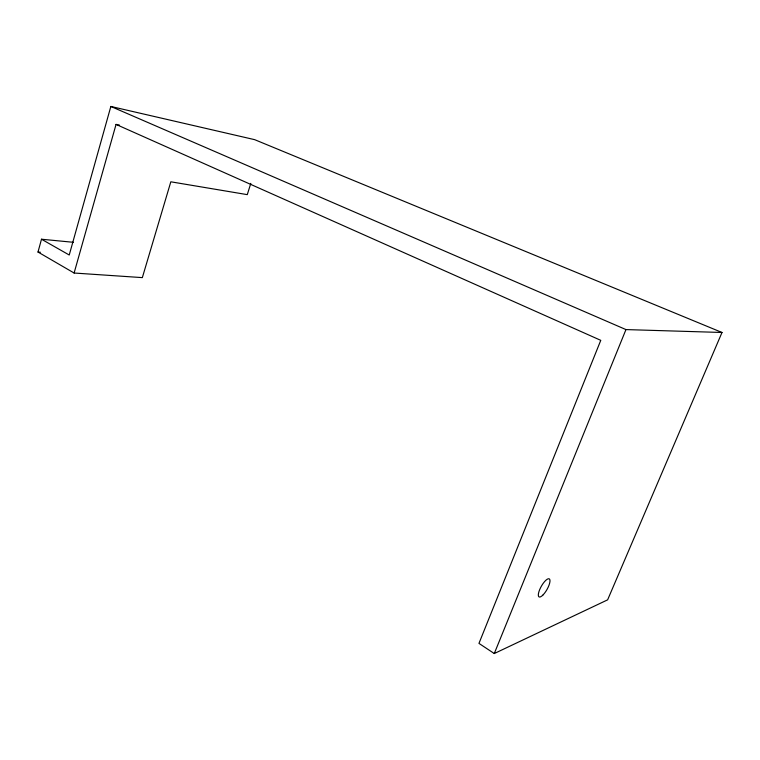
<?xml version="1.0" encoding="UTF-8"?>
<svg xmlns="http://www.w3.org/2000/svg" width="760" height="760" viewBox="0 0 760 760"><rect width="100%" height="100%" fill="white"/><g stroke="black" fill="none" stroke-linecap="round" stroke-linejoin="round"><path stroke-width="1.14" d="M250.809 183.379L247.275 194.636L170.82 181.802L142.339 277.618L74.109 273.02L38 252.035L41.496 239.229L73.406 242.298M74.109 273.02L116.052 124.402L600.77 340.337L478.962 643.387L494.275 653.543L607.63 599.839L722 332.481L254.657 139.659L110.846 106.457L69.236 255.008L41.496 239.229M494.275 653.543L625.964 329.584L722 332.481M38 252.035L40.365 252.234M116.052 124.402L119.529 125.153M110.846 106.457L625.964 329.584M543.172 594.795A10.364 3.259 -60.5 0 0 549.642 579.215A10.364 3.259 -60.5 0 0 539.676 589.636A10.364 3.259 -60.5 0 0 543.172 594.795"/></g></svg>
